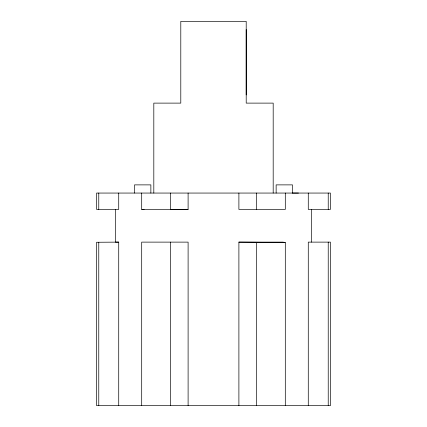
<?xml version="1.0" encoding="UTF-8"?>
<svg xmlns="http://www.w3.org/2000/svg" width="427" height="427" viewBox="0 0 427 427"><rect width="100%" height="100%" fill="white"/><g stroke="black" fill="none" stroke-linecap="round" stroke-linejoin="round"><path stroke-width="0.64" d="M153.811 193.057L153.811 103.115L180.792 103.115L180.792 21.35L246.208 21.35L246.208 103.115L273.189 103.115L273.189 193.057M308.278 405.65L308.278 242.12L330.423 242.12L330.423 405.65L96.577 405.65L96.577 242.264L118.722 242.12L118.722 405.65M298.473 193.057L292.543 193.068M141.695 193.057L141.695 209.358L188.104 209.411L188.104 193.057M118.722 242.12L115.381 242.12L115.381 209.411M238.896 405.65L238.896 242.12L282.882 242.12L285.305 242.525L285.305 405.65M238.896 242.12L285.305 242.525M188.104 209.411L170.576 209.358L170.576 193.057M141.695 209.358L144.118 209.411M328.23 193.057L328.23 209.411M328.23 242.12L328.23 405.65M311.619 209.411L311.619 242.12M308.278 193.057L308.278 209.411L330.423 209.411L330.423 193.057L96.577 193.057L96.577 209.411L118.722 209.411L118.722 193.057M292.49 193.057L292.49 184.88L276.136 184.88L276.136 193.057M285.305 193.057L285.305 209.411L238.896 209.411L238.896 193.057M256.424 193.057L256.424 209.411M256.424 242.525L256.424 405.65M246.208 29.527L246.208 94.938M188.104 405.65L188.104 242.12L141.695 242.12L141.695 405.65M170.576 242.12L170.576 405.65M150.864 193.057L150.864 184.88L134.51 184.88L134.51 193.057M98.77 193.057L98.77 209.411M98.77 242.264L98.77 405.65"/></g></svg>
